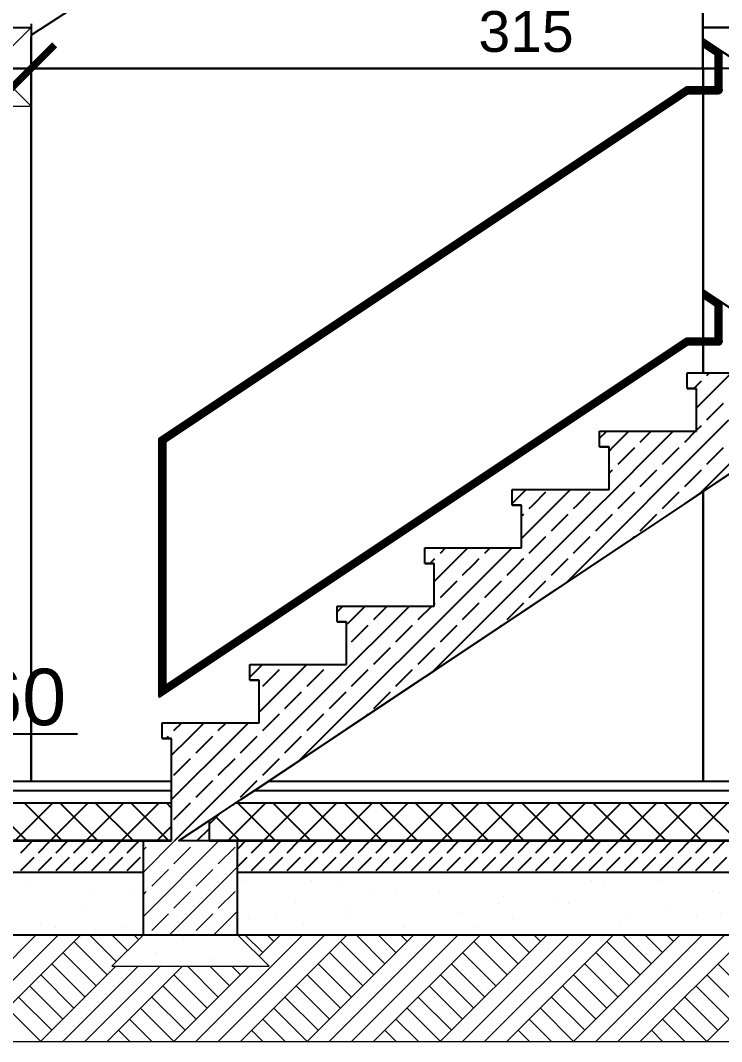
# Model space of a CAD drawing. Header units: millimetres. Extents: x 4647 to 73915, y -13612 to -8141.
# Drawn here: x 12341.7 to 12564.9, y -11416.6 to -11091.3 of the extents above; entities that cross this region are included whole.
import ezdxf

# ---------------------------------------------------------------- set-up
doc = ezdxf.new("R2010")
doc.units = ezdxf.units.MM
doc.layers.add('a_wymiary', color=250, linetype='Continuous', lineweight=9)
for name, color, linetype in [('Konstrukcja - Ściany zew', 7, 'Continuous'), ('Structural - Bearing', 7, 'Continuous'), ('Structural - Combined', 7, 'Continuous'), ('Sytuacja - Teren', 7, 'Continuous'), ('WIDOK', 7, 'Continuous'), ('Wymiarowanie - Ogólne', 7, 'Continuous')]:
    doc.layers.add(name, color=color, linetype=linetype)
doc.styles.add('GENERATED_STYLE_4', font='arial.ttf')
doc.styles.get("Standard").update_dxf_attribs({"font": 'arial.ttf'})
doc.dimstyles.new('1-100', dxfattribs={"dimtxt": 13, "dimasz": 15, "dimexe": 10, "dimexo": 20, "dimgap": 5, "dimtad": 1, "dimdec": 1, "dimrnd": 0.5, "dimtxsty": 'Standard', "dimblk": 'ARCHTICK', "dimcen": 0.09, "dimdle": 10, "dimadec": 0, "dimazin": 0, "dimtfac": 1, "dimtdec": 1, "dimtofl": 0, "dimtmove": 0, "dimatfit": 3, "dimfxl": 10, "dimfxlon": 1, "dimtolj": 1, "dimtzin": 0, "dimarcsym": 0})

# ---------------------------------------------------------------- blocks, each defined once
blk = doc.blocks.new('_ArchTick')
at = {"color": 0, "linetype": 'ByBlock', "const_width": 0.15}
blk.add_lwpolyline([(-0.5, -0.5), (0.5, 0.5)], dxfattribs=at)
blk = doc.blocks.new('*D843')
at = {"layer": 'a_wymiary', "color": 0, "lineweight": -2, "transparency": 16777216}
for p, q in [((12660.29, -11086.57), (12660.29, -11116.57)), ((12345.09, -11106.57), (12345.09, -11096.57)), ((12670.29, -11106.57), (12335.09, -11106.57))]:
    blk.add_line(p, q, dxfattribs=at)
at = {"layer": 'DEFPOINTS', "color": 0, "transparency": 16777216}
for p in [(12660.29, -10936.07), (12345.09, -11106.57), (12345.09, -11106.57)]:
    blk.add_point(p, dxfattribs=at)
at = {"layer": 'a_wymiary', "color": 0, "lineweight": -2, "transparency": 16777216, "xscale": 15, "yscale": 15, "zscale": 15, "rotation": 180}
blk.add_blockref('_ArchTick', (12345.09, -11106.57), dxfattribs=at)
at = {"layer": 'a_wymiary', "color": 0, "lineweight": -2, "transparency": 16777216, "xscale": 15, "yscale": 15, "zscale": 15}
blk.add_blockref('_ArchTick', (12660.29, -11106.57), dxfattribs=at)
at = {"layer": 'a_wymiary', "color": 0, "transparency": 16777216, "insert": (12502.69, -11094.93), "char_height": 13, "attachment_point": 5}
blk.add_mtext('\\A1;315', dxfattribs=at)

msp = doc.modelspace()

# ---------------------------------------------------------------- linework, layer by layer
for p, q in [((12559.01, -11106.57), (12558.99, -10957.21)), ((12558.99, -10957.21), (12559.01, -11093.57)), ((12369.62, -11080.1), (12348.09, -11094.07)), ((12345.09, -11092.38), (12345.09, -11106.57)), ((12347.57, -11094.41), (12345.09, -11096.01)), ((12348.09, -11094.07), (12347.57, -11094.41)), ((12658.68, -11093.57), (12559.01, -11093.57)), ((12559.01, -11093.57), (12559.01, -11097.15)), ((12559.01, -11093.57), (12658.98, -11093.57)), ((12564.76, -11100.99), (12559.01, -11097.15)), ((12559.01, -11097.15), (12559.01, -11097.22)), ((12582.14, -11112.57), (12559.01, -11097.15)), ((12559.01, -11097.15), (12559.01, -11097.15)), ((12559.01, -11097.15), (12564.76, -11100.99)), ((12559.01, -11097.15), (12573.14, -11106.57)), ((12559.01, -11097.22), (12564.47, -11100.94)), ((12559.01, -11097.22), (12559.01, -11097.27)), ((12564.47, -11100.94), (12559.01, -11097.22)), ((12564.47, -11100.94), (12559.01, -11097.27)), ((12559.01, -11097.27), (12559.01, -11097.41)), ((12559.01, -11097.27), (12564.47, -11100.94)), ((12559.01, -11097.41), (12564.09, -11100.99)), ((12559.01, -11097.41), (12559.01, -11097.55)), ((12564.09, -11100.99), (12559.01, -11097.41)), ((12564.09, -11100.99), (12559.01, -11097.55)), ((12559.01, -11097.55), (12559.01, -11097.76)), ((12559.01, -11097.55), (12564.09, -11100.99)), ((12559.01, -11097.76), (12563.71, -11101.15)), ((12559.01, -11097.76), (12559.01, -11097.96)), ((12563.71, -11101.15), (12559.01, -11097.76)), ((12559.01, -11097.96), (12563.71, -11101.15)), ((12563.71, -11101.15), (12559.01, -11097.96)), ((12559.01, -11097.96), (12559.01, -11098.2)), ((12559.01, -11098.2), (12563.36, -11101.39)), ((12559.01, -11098.2), (12559.01, -11098.42)), ((12563.36, -11101.39), (12559.01, -11098.2)), ((12559.01, -11098.42), (12563.36, -11101.39)), ((12563.36, -11101.39), (12559.01, -11098.42)), ((12559.01, -11098.42), (12559.01, -11098.67)), ((12559.01, -11098.67), (12563.11, -11101.66)), ((12559.01, -11098.67), (12559.01, -11098.88)), ((12563.11, -11101.66), (12559.01, -11098.67)), ((12563.11, -11101.66), (12559.01, -11098.88)), ((12559.01, -11098.88), (12559.01, -11099.08)), ((12559.01, -11098.88), (12563.11, -11101.66)), ((12559.01, -11099.08), (12562.99, -11101.94)), ((12559.01, -11099.08), (12559.01, -11099.25)), ((12562.99, -11101.94), (12559.01, -11099.08)), ((12562.99, -11101.94), (12559.01, -11099.25)), ((12559.01, -11099.25), (12559.01, -11099.38)), ((12559.01, -11099.25), (12562.99, -11101.94)), ((12559.01, -11099.38), (12562.99, -11102.16)), ((12559.01, -11099.38), (12559.01, -11099.49)), ((12562.99, -11102.16), (12559.01, -11099.38)), ((12562.99, -11102.16), (12559.01, -11099.49)), ((12559.01, -11099.49), (12559.01, -11099.51)), ((12559.01, -11099.49), (12562.99, -11102.16)), ((12559.01, -11099.51), (12562.99, -11102.19)), ((12559.01, -11099.51), (12559.01, -11099.55)), ((12562.99, -11102.19), (12559.01, -11099.51)), ((12559.01, -11099.55), (12562.99, -11102.2)), ((12559.01, -11099.55), (12559.01, -11099.55)), ((12559.01, -11099.55), (12562.99, -11102.2)), ((12562.99, -11102.2), (12559.01, -11099.55)), ((12562.99, -11102.2), (12559.01, -11099.55)), ((12559.01, -11099.55), (12559.01, -11106.57)), ((12563.71, -11101.15), (12563.29, -11112.57)), ((12563.29, -11112.57), (12563.71, -11101.15)), ((12563.71, -11101.15), (12563.36, -11101.39)), ((12563.36, -11101.39), (12563.71, -11101.15)), ((12564.09, -11100.99), (12563.6, -11112.57)), ((12563.6, -11112.57), (12564.09, -11100.99)), ((12563.71, -11101.15), (12563.6, -11112.57)), ((12563.6, -11112.57), (12563.71, -11101.15)), ((12564.09, -11100.99), (12563.71, -11101.15)), ((12563.71, -11101.15), (12564.09, -11100.99)), ((12564.47, -11100.94), (12563.98, -11112.57)), ((12563.98, -11112.57), (12564.47, -11100.94)), ((12563.98, -11112.57), (12564.09, -11100.99)), ((12564.09, -11100.99), (12563.98, -11112.57)), ((12564.47, -11100.94), (12564.09, -11100.99)), ((12564.09, -11100.99), (12564.47, -11100.94)), ((12564.36, -11112.64), (12564.47, -11100.94)), ((12564.47, -11100.94), (12564.36, -11112.64)), ((12564.76, -11100.99), (12564.36, -11112.64)), ((12564.36, -11112.64), (12564.76, -11100.99)), ((12564.76, -11100.99), (12564.47, -11100.94)), ((12564.47, -11100.94), (12564.76, -11100.99)), ((12564.69, -11112.86), (12564.76, -11100.99)), ((12564.76, -11100.99), (12564.69, -11112.86)), ((12564.94, -11101.15), (12564.69, -11112.86)), ((12564.69, -11112.86), (12564.94, -11101.15)), ((12564.94, -11101.15), (12564.76, -11100.99)), ((12564.76, -11100.99), (12564.94, -11101.15)), ((12564.91, -11113.19), (12564.94, -11101.15)), ((12564.94, -11101.15), (12564.91, -11113.19)), ((12564.97, -11101.39), (12564.94, -11101.15)), ((12562.99, -11101.94), (12562.98, -11112.57)), ((12563.11, -11101.66), (12562.99, -11112.57)), ((12562.99, -11112.57), (12563.11, -11101.66)), ((12563.11, -11101.66), (12562.99, -11101.94)), ((12562.99, -11101.94), (12563.11, -11101.66)), ((12562.99, -11102.16), (12562.99, -11101.94)), ((12562.99, -11102.19), (12562.99, -11102.16)), ((12562.99, -11102.2), (12562.99, -11102.19)), ((12562.99, -11102.2), (12562.99, -11102.2)), ((12562.99, -11106.57), (12562.99, -11102.2)), ((12563.06, -11112.57), (12563.11, -11101.66)), ((12563.11, -11101.66), (12563.06, -11112.57)), ((12563.36, -11101.39), (12563.07, -11112.57)), ((12563.07, -11112.57), (12563.36, -11101.39)), ((12563.36, -11101.39), (12563.11, -11101.66)), ((12563.11, -11101.66), (12563.36, -11101.39)), ((12563.36, -11101.39), (12563.28, -11112.57)), ((12563.28, -11112.57), (12563.36, -11101.39)), ((12564.97, -11101.39), (12564.91, -11113.19)), ((12564.91, -11113.19), (12564.97, -11101.39)), ((12345.09, -11106.57), (12123.98, -11106.57)), ((12345.09, -11106.57), (12370.09, -11106.57)), ((12345.09, -11333.57), (12345.09, -11106.57)), ((12559.08, -11106.57), (12345.09, -11106.57)), ((12345.09, -11106.57), (12345.09, -11333.57)), ((12370.09, -11106.57), (12559.01, -11106.57)), ((12559.01, -11106.57), (12562.99, -11106.57)), ((12562.99, -11106.57), (12559.08, -11106.57)), ((12559.08, -11106.57), (12559.08, -11112.57)), ((12559.08, -11112.57), (12559.08, -11106.57)), ((12562.98, -11112.57), (12562.99, -11106.57)), ((12553.68, -11112.57), (12385.84, -11224.46)), ((12385.84, -11224.46), (12553.68, -11112.57)), ((12553.7, -11112.64), (12385.91, -11224.5)), ((12385.91, -11224.5), (12553.7, -11112.64)), ((12553.77, -11112.86), (12386.13, -11224.62)), ((12386.13, -11224.62), (12553.77, -11112.86)), ((12553.87, -11113.19), (12386.46, -11224.79)), ((12386.46, -11224.79), (12553.87, -11113.19)), ((12553.98, -11113.57), (12386.84, -11225)), ((12386.84, -11225), (12553.98, -11113.57)), ((12554.1, -11113.95), (12387.22, -11225.2)), ((12387.22, -11225.2), (12554.1, -11113.95)), ((12553.7, -11112.64), (12553.68, -11112.57)), ((12563.98, -11112.57), (12553.68, -11112.57)), ((12553.68, -11112.57), (12553.7, -11112.64)), ((12553.68, -11112.57), (12559.08, -11112.57)), ((12553.77, -11112.86), (12553.7, -11112.64)), ((12564.36, -11112.64), (12553.7, -11112.64)), ((12553.7, -11112.64), (12553.77, -11112.86)), ((12553.7, -11112.64), (12564.36, -11112.64)), ((12553.87, -11113.19), (12553.77, -11112.86)), ((12564.69, -11112.86), (12553.77, -11112.86)), ((12553.77, -11112.86), (12553.87, -11113.19)), ((12553.77, -11112.86), (12564.69, -11112.86)), ((12553.98, -11113.57), (12553.87, -11113.19)), ((12564.91, -11113.19), (12553.87, -11113.19)), ((12553.87, -11113.19), (12553.98, -11113.57)), ((12553.87, -11113.19), (12564.91, -11113.19)), ((12554.1, -11113.95), (12553.98, -11113.57)), ((12564.98, -11113.57), (12553.98, -11113.57)), ((12553.98, -11113.57), (12554.1, -11113.95)), ((12553.98, -11113.57), (12564.98, -11113.57)), ((12554.2, -11114.28), (12554.1, -11113.95)), ((12564.91, -11113.95), (12554.1, -11113.95)), ((12554.1, -11113.95), (12554.2, -11114.28)), ((12554.1, -11113.95), (12564.91, -11113.95)), ((12559.08, -11112.57), (12562.98, -11112.57)), ((12562.98, -11112.57), (12562.99, -11112.57)), ((12562.99, -11112.57), (12563.06, -11112.57)), ((12563.06, -11112.57), (12563.07, -11112.57)), ((12563.07, -11112.57), (12563.28, -11112.57)), ((12563.28, -11112.57), (12563.29, -11112.57)), ((12563.29, -11112.57), (12563.6, -11112.57)), ((12563.6, -11112.57), (12563.98, -11112.57)), ((12563.6, -11112.57), (12563.6, -11112.57)), ((12564.36, -11112.64), (12563.98, -11112.57)), ((12563.98, -11112.57), (12564.36, -11112.64)), ((12564.69, -11112.86), (12564.36, -11112.64)), ((12564.36, -11112.64), (12564.69, -11112.86)), ((12564.91, -11113.19), (12564.69, -11112.86)), ((12564.69, -11112.86), (12564.91, -11113.19)), ((12564.69, -11114.28), (12564.91, -11113.95)), ((12564.91, -11113.95), (12564.69, -11114.28)), ((12564.98, -11113.57), (12564.91, -11113.19)), ((12564.91, -11113.19), (12564.98, -11113.57)), ((12564.91, -11113.95), (12564.98, -11113.57)), ((12564.98, -11113.57), (12564.91, -11113.95)), ((12554.2, -11114.28), (12387.55, -11225.38)), ((12387.55, -11225.38), (12554.2, -11114.28)), ((12387.76, -11225.49), (12554.26, -11114.49)), ((12554.26, -11114.49), (12387.76, -11225.49)), ((12387.84, -11225.53), (12554.28, -11114.57)), ((12554.28, -11114.57), (12387.84, -11225.53)), ((12554.26, -11114.49), (12554.2, -11114.28)), ((12564.69, -11114.28), (12554.2, -11114.28)), ((12554.2, -11114.28), (12554.26, -11114.49)), ((12554.2, -11114.28), (12564.69, -11114.28)), ((12554.28, -11114.57), (12554.26, -11114.49)), ((12554.26, -11114.49), (12564.36, -11114.49)), ((12564.36, -11114.49), (12554.26, -11114.49)), ((12554.26, -11114.49), (12554.28, -11114.57)), ((12554.28, -11114.57), (12563.98, -11114.57)), ((12559.08, -11114.57), (12554.28, -11114.57)), ((12563.98, -11114.57), (12559.08, -11114.57)), ((12559.08, -11114.57), (12559.08, -11177.19)), ((12559.08, -11192.57), (12559.08, -11114.57)), ((12563.98, -11114.57), (12564.36, -11114.49)), ((12564.36, -11114.49), (12563.98, -11114.57)), ((12564.36, -11114.49), (12564.69, -11114.28)), ((12564.69, -11114.28), (12564.36, -11114.49)), ((12582.14, -11192.57), (12559.08, -11177.19)), ((12559.08, -11177.19), (12559.08, -11177.2)), ((12559.08, -11177.19), (12582.14, -11192.57)), ((12559.08, -11177.2), (12559.08, -11177.26)), ((12564.76, -11180.99), (12559.08, -11177.2)), ((12559.08, -11177.2), (12564.76, -11180.99)), ((12559.08, -11177.26), (12559.08, -11177.31)), ((12564.47, -11180.94), (12559.08, -11177.26)), ((12559.08, -11177.26), (12564.47, -11180.94)), ((12559.08, -11177.31), (12564.47, -11180.94)), ((12559.08, -11177.31), (12559.08, -11177.46)), ((12564.47, -11180.94), (12559.08, -11177.31)), ((12559.08, -11177.46), (12559.08, -11177.59)), ((12564.09, -11180.99), (12559.08, -11177.46)), ((12559.08, -11177.46), (12564.09, -11180.99)), ((12559.08, -11177.59), (12564.09, -11180.99)), ((12559.08, -11177.59), (12559.08, -11177.81)), ((12564.09, -11180.99), (12559.08, -11177.59)), ((12559.08, -11177.81), (12559.08, -11178)), ((12563.71, -11181.15), (12559.08, -11177.81)), ((12559.08, -11177.81), (12563.71, -11181.15)), ((12559.08, -11178), (12563.71, -11181.15)), ((12559.08, -11178), (12559.08, -11178.25)), ((12563.71, -11181.15), (12559.08, -11178)), ((12559.08, -11178.25), (12559.08, -11178.47)), ((12563.36, -11181.39), (12559.08, -11178.25)), ((12559.08, -11178.25), (12563.36, -11181.39)), ((12559.08, -11178.47), (12559.08, -11178.72)), ((12563.36, -11181.39), (12559.08, -11178.47)), ((12559.08, -11178.47), (12563.36, -11181.39)), ((12559.08, -11178.72), (12559.08, -11178.92)), ((12563.11, -11181.66), (12559.08, -11178.72)), ((12559.08, -11178.72), (12563.11, -11181.66)), ((12559.08, -11178.92), (12559.08, -11179.13)), ((12563.11, -11181.66), (12559.08, -11178.92)), ((12559.08, -11178.92), (12563.11, -11181.66)), ((12559.08, -11179.13), (12559.08, -11179.3)), ((12562.99, -11181.94), (12559.08, -11179.13)), ((12559.08, -11179.13), (12562.99, -11181.94)), ((12559.08, -11179.3), (12562.99, -11181.94)), ((12562.99, -11181.94), (12559.08, -11179.3)), ((12559.08, -11179.3), (12559.08, -11179.42)), ((12559.08, -11179.42), (12559.08, -11179.53)), ((12562.99, -11182.16), (12559.08, -11179.42)), ((12559.08, -11179.42), (12562.99, -11182.16)), ((12559.08, -11179.53), (12562.99, -11182.16)), ((12559.08, -11179.53), (12559.08, -11179.55)), ((12562.99, -11182.16), (12559.08, -11179.53)), ((12559.08, -11179.55), (12559.08, -11179.59)), ((12562.99, -11182.19), (12559.08, -11179.55)), ((12559.08, -11179.55), (12562.99, -11182.19)), ((12559.08, -11179.59), (12562.99, -11182.2)), ((12559.08, -11179.59), (12559.08, -11179.6)), ((12562.99, -11182.2), (12559.08, -11179.59)), ((12559.08, -11179.6), (12562.99, -11182.2)), ((12562.99, -11182.2), (12559.08, -11179.6)), ((12559.08, -11179.6), (12559.08, -11192.57)), ((12562.99, -11181.94), (12562.98, -11192.57)), ((12562.98, -11192.57), (12562.99, -11182.2)), ((12562.99, -11181.94), (12563.11, -11181.66)), ((12562.99, -11192.57), (12563.11, -11181.66)), ((12563.11, -11181.66), (12562.99, -11181.94)), ((12563.11, -11181.66), (12562.99, -11192.57)), ((12562.99, -11182.16), (12562.99, -11181.94)), ((12562.99, -11182.19), (12562.99, -11182.16)), ((12562.99, -11182.2), (12562.99, -11182.19)), ((12562.99, -11182.2), (12562.99, -11182.2)), ((12563.06, -11192.57), (12563.11, -11181.66)), ((12563.11, -11181.66), (12563.06, -11192.57)), ((12563.07, -11192.57), (12563.36, -11181.39)), ((12563.36, -11181.39), (12563.07, -11192.57)), ((12563.11, -11181.66), (12563.36, -11181.39)), ((12563.36, -11181.39), (12563.11, -11181.66)), ((12563.28, -11192.57), (12563.36, -11181.39)), ((12563.36, -11181.39), (12563.28, -11192.57)), ((12563.29, -11192.57), (12563.71, -11181.15)), ((12563.71, -11181.15), (12563.29, -11192.57)), ((12563.36, -11181.39), (12563.71, -11181.15)), ((12563.71, -11181.15), (12563.36, -11181.39)), ((12563.6, -11192.57), (12564.09, -11180.99)), ((12564.09, -11180.99), (12563.6, -11192.57)), ((12563.71, -11181.15), (12563.6, -11192.57)), ((12563.6, -11192.57), (12563.71, -11181.15)), ((12563.71, -11181.15), (12564.09, -11180.99)), ((12564.09, -11180.99), (12563.71, -11181.15)), ((12563.98, -11192.57), (12564.47, -11180.94)), ((12564.47, -11180.94), (12563.98, -11192.57)), ((12564.09, -11180.99), (12563.98, -11192.57)), ((12563.98, -11192.57), (12564.09, -11180.99)), ((12564.09, -11180.99), (12564.47, -11180.94)), ((12564.47, -11180.94), (12564.09, -11180.99)), ((12564.47, -11180.94), (12564.36, -11192.64)), ((12564.36, -11192.64), (12564.47, -11180.94)), ((12564.36, -11192.64), (12564.76, -11180.99)), ((12564.76, -11180.99), (12564.36, -11192.64)), ((12564.47, -11180.94), (12564.76, -11180.99)), ((12564.76, -11180.99), (12564.47, -11180.94)), ((12564.76, -11180.99), (12564.69, -11192.86)), ((12564.69, -11192.86), (12564.76, -11180.99)), ((12564.69, -11192.86), (12564.94, -11181.15)), ((12564.94, -11181.15), (12564.69, -11192.86)), ((12564.94, -11181.15), (12564.76, -11180.99)), ((12564.76, -11180.99), (12564.94, -11181.15)), ((12564.94, -11181.15), (12564.91, -11193.19)), ((12564.91, -11193.19), (12564.94, -11181.15)), ((12564.91, -11193.19), (12564.97, -11181.39)), ((12564.97, -11181.39), (12564.91, -11193.19)), ((12564.97, -11181.39), (12564.94, -11181.15)), ((12385.84, -11306.87), (12554.28, -11194.57)), ((12554.28, -11194.57), (12385.84, -11306.87)), ((12385.91, -11306.72), (12554.26, -11194.49)), ((12554.26, -11194.49), (12385.91, -11306.72)), ((12386.13, -11306.32), (12554.2, -11194.28)), ((12554.2, -11194.28), (12386.13, -11306.32)), ((12386.46, -11305.71), (12554.1, -11193.95)), ((12554.1, -11193.95), (12386.46, -11305.71)), ((12386.84, -11305), (12553.98, -11193.57)), ((12553.98, -11193.57), (12386.84, -11305)), ((12387.22, -11304.28), (12553.87, -11193.19)), ((12553.87, -11193.19), (12387.22, -11304.28)), ((12387.55, -11303.68), (12553.77, -11192.86)), ((12553.77, -11192.86), (12387.55, -11303.68)), ((12553.7, -11192.64), (12387.76, -11303.27)), ((12387.76, -11303.27), (12553.7, -11192.64)), ((12553.68, -11192.57), (12387.84, -11303.13)), ((12387.84, -11303.13), (12553.68, -11192.57)), ((12563.98, -11192.57), (12553.68, -11192.57)), ((12553.68, -11192.57), (12553.7, -11192.64)), ((12553.7, -11192.64), (12553.68, -11192.57)), ((12553.68, -11192.57), (12559.08, -11192.57)), ((12564.36, -11192.64), (12553.7, -11192.64)), ((12553.7, -11192.64), (12553.77, -11192.86)), ((12553.7, -11192.64), (12564.36, -11192.64)), ((12553.77, -11192.86), (12553.7, -11192.64)), ((12553.77, -11192.86), (12564.69, -11192.86)), ((12564.69, -11192.86), (12553.77, -11192.86)), ((12553.77, -11192.86), (12553.87, -11193.19)), ((12553.87, -11193.19), (12553.77, -11192.86)), ((12553.87, -11193.19), (12564.91, -11193.19)), ((12564.91, -11193.19), (12553.87, -11193.19)), ((12553.87, -11193.19), (12553.98, -11193.57)), ((12553.98, -11193.57), (12553.87, -11193.19)), ((12553.98, -11193.57), (12564.98, -11193.57)), ((12564.98, -11193.57), (12553.98, -11193.57)), ((12553.98, -11193.57), (12554.1, -11193.95)), ((12554.1, -11193.95), (12553.98, -11193.57)), ((12554.1, -11193.95), (12564.91, -11193.95)), ((12564.91, -11193.95), (12554.1, -11193.95)), ((12554.1, -11193.95), (12554.2, -11194.28)), ((12554.2, -11194.28), (12554.1, -11193.95)), ((12554.2, -11194.28), (12564.69, -11194.28)), ((12564.69, -11194.28), (12554.2, -11194.28)), ((12554.2, -11194.28), (12554.26, -11194.49)), ((12554.26, -11194.49), (12554.2, -11194.28)), ((12554.26, -11194.49), (12564.36, -11194.49)), ((12564.36, -11194.49), (12554.26, -11194.49)), ((12554.26, -11194.49), (12554.28, -11194.57)), ((12554.28, -11194.57), (12554.26, -11194.49)), ((12554.28, -11194.57), (12563.98, -11194.57)), ((12559.08, -11194.57), (12554.28, -11194.57)), ((12559.08, -11192.57), (12562.98, -11192.57)), ((12563.98, -11194.57), (12559.08, -11194.57)), ((12559.08, -11194.57), (12559.08, -11203.57)), ((12559.08, -11203.57), (12559.08, -11194.57)), ((12562.98, -11192.57), (12562.99, -11192.57)), ((12562.99, -11192.57), (12563.06, -11192.57)), ((12563.06, -11192.57), (12563.07, -11192.57)), ((12563.07, -11192.57), (12563.28, -11192.57)), ((12563.28, -11192.57), (12563.29, -11192.57)), ((12563.29, -11192.57), (12563.6, -11192.57)), ((12563.6, -11192.57), (12563.6, -11192.57)), ((12563.6, -11192.57), (12563.98, -11192.57)), ((12563.98, -11192.57), (12564.36, -11192.64)), ((12564.36, -11192.64), (12563.98, -11192.57)), ((12563.98, -11194.57), (12564.36, -11194.49)), ((12564.36, -11194.49), (12563.98, -11194.57)), ((12564.36, -11192.64), (12564.69, -11192.86)), ((12564.69, -11192.86), (12564.36, -11192.64)), ((12564.36, -11194.49), (12564.69, -11194.28)), ((12564.69, -11194.28), (12564.36, -11194.49)), ((12564.69, -11192.86), (12564.91, -11193.19)), ((12564.91, -11193.19), (12564.69, -11192.86)), ((12564.69, -11194.28), (12564.91, -11193.95)), ((12564.91, -11193.95), (12564.69, -11194.28)), ((12564.91, -11193.19), (12564.98, -11193.57)), ((12564.98, -11193.57), (12564.91, -11193.19)), ((12564.91, -11193.95), (12564.98, -11193.57)), ((12564.98, -11193.57), (12564.91, -11193.95)), ((12553.98, -11208.57), (12553.98, -11203.57)), ((12553.98, -11203.57), (12559.08, -11203.57)), ((12559.08, -11203.57), (12658.98, -11203.57)), ((12556.98, -11208.57), (12553.98, -11208.57)), ((12556.98, -11222.14), (12556.98, -11208.57)), ((12593.27, -11218.57), (12559.08, -11241.37)), ((12385.84, -11224.46), (12385.84, -11306.87)), ((12385.91, -11224.5), (12385.84, -11224.46)), ((12385.84, -11224.46), (12385.91, -11224.5)), ((12385.84, -11306.87), (12385.84, -11224.46)), ((12385.91, -11306.72), (12385.91, -11224.5)), ((12385.91, -11224.5), (12385.91, -11306.72)), ((12386.13, -11224.62), (12385.91, -11224.5)), ((12385.91, -11224.5), (12386.13, -11224.62)), ((12386.13, -11306.32), (12386.13, -11224.62)), ((12386.13, -11224.62), (12386.13, -11306.32)), ((12386.46, -11224.79), (12386.13, -11224.62)), ((12386.13, -11224.62), (12386.46, -11224.79)), ((12526.12, -11227.14), (12526.12, -11222.14)), ((12526.12, -11222.14), (12556.98, -11222.14)), ((12386.46, -11305.71), (12386.46, -11224.79)), ((12386.46, -11224.79), (12386.46, -11305.71)), ((12386.84, -11225), (12386.46, -11224.79)), ((12386.46, -11224.79), (12386.84, -11225)), ((12386.84, -11305), (12386.84, -11225)), ((12386.84, -11225), (12386.84, -11305)), ((12387.22, -11225.2), (12386.84, -11225)), ((12386.84, -11225), (12387.22, -11225.2)), ((12387.22, -11304.28), (12387.22, -11225.2)), ((12387.22, -11225.2), (12387.22, -11304.28)), ((12387.55, -11225.38), (12387.22, -11225.2)), ((12387.22, -11225.2), (12387.55, -11225.38)), ((12387.55, -11303.68), (12387.55, -11225.38)), ((12387.55, -11225.38), (12387.55, -11303.68)), ((12387.76, -11225.49), (12387.55, -11225.38)), ((12387.55, -11225.38), (12387.76, -11225.49)), ((12387.76, -11303.27), (12387.76, -11225.49)), ((12387.76, -11225.49), (12387.76, -11303.27)), ((12387.84, -11225.53), (12387.76, -11225.49)), ((12387.76, -11225.49), (12387.84, -11225.53)), ((12387.84, -11303.13), (12387.84, -11225.53)), ((12387.84, -11225.53), (12387.84, -11303.13)), ((12529.12, -11227.14), (12526.12, -11227.14)), ((12529.12, -11240.71), (12529.12, -11227.14)), ((12498.27, -11245.71), (12498.27, -11240.71)), ((12498.27, -11240.71), (12529.12, -11240.71)), ((12556.98, -11242.76), (12529.12, -11261.34)), ((12559.08, -11241.37), (12556.98, -11242.76)), ((12559.08, -11241.37), (12559.08, -11333.57)), ((12559.08, -11333.57), (12559.08, -11241.37)), ((12501.27, -11245.71), (12498.27, -11245.71)), ((12501.27, -11259.28), (12501.27, -11245.71)), ((12470.41, -11264.28), (12470.41, -11259.28)), ((12470.41, -11259.28), (12501.27, -11259.28)), ((12529.12, -11261.34), (12501.27, -11279.91)), ((12473.41, -11264.28), (12470.41, -11264.28)), ((12473.41, -11277.85), (12473.41, -11264.28)), ((12442.55, -11282.85), (12442.55, -11277.85)), ((12442.55, -11277.85), (12473.41, -11277.85)), ((12501.27, -11279.91), (12473.41, -11298.48)), ((12445.55, -11282.85), (12442.55, -11282.85)), ((12445.55, -11296.43), (12445.55, -11282.85)), ((12414.7, -11301.43), (12414.7, -11296.43)), ((12414.7, -11296.43), (12445.55, -11296.43)), ((12473.41, -11298.48), (12445.55, -11317.05)), ((12417.7, -11301.43), (12414.7, -11301.43)), ((12417.7, -11315), (12417.7, -11301.43)), ((12386.13, -11306.32), (12386.46, -11305.71)), ((12386.46, -11305.71), (12386.13, -11306.32)), ((12386.46, -11305.71), (12386.84, -11305)), ((12386.84, -11305), (12386.46, -11305.71)), ((12386.84, -11305), (12387.22, -11304.28)), ((12387.22, -11304.28), (12386.84, -11305)), ((12387.22, -11304.28), (12387.55, -11303.68)), ((12387.55, -11303.68), (12387.22, -11304.28)), ((12387.55, -11303.68), (12387.76, -11303.27)), ((12387.76, -11303.27), (12387.55, -11303.68)), ((12387.76, -11303.27), (12387.84, -11303.13)), ((12387.84, -11303.13), (12387.76, -11303.27)), ((12385.84, -11306.87), (12385.91, -11306.72)), ((12385.91, -11306.72), (12385.84, -11306.87)), ((12385.91, -11306.72), (12386.13, -11306.32)), ((12386.13, -11306.32), (12385.91, -11306.72)), ((12386.84, -11320), (12386.84, -11315)), ((12386.84, -11315), (12417.7, -11315)), ((12445.55, -11317.05), (12420.77, -11333.57)), ((12389.84, -11320), (12386.84, -11320)), ((12389.84, -11333.57), (12389.84, -11320)), ((12340.67, -11333.57), (12345.09, -11333.57)), ((12345.09, -11333.57), (12389.84, -11333.57)), ((12420.77, -11333.57), (12559.08, -11333.57)), ((12559.08, -11333.57), (12658.98, -11333.57)), ((12401.84, -11346.19), (12392.27, -11352.57)), ((12401.84, -11352.57), (12401.84, -11346.19)), ((12392.27, -11352.57), (12401.84, -11352.57))]:
    msp.add_line(p, q)
at = {"layer": 'a_wymiary'}
for p, q in [((12320.09, -11118.57), (12345.09, -11093.57)), ((12345.09, -11118.57), (12320.09, -11093.57))]:
    msp.add_line(p, q, dxfattribs=at)
msp.add_lwpolyline([(12320.09, -11118.57), (12345.09, -11118.57), (12345.09, -11093.57), (12320.09, -11093.57)], close=True, dxfattribs=at)
at = {"layer": 'Konstrukcja - Ściany zew', "color": 251, "lineweight": 15}
for p, q in [((12559.01, -11112.57), (12558.99, -10957.21)), ((12345.09, -11106.57), (12345.09, -11333.57)), ((12559.03, -11192.57), (12559.01, -11114.57)), ((12559.03, -11203.57), (12559.03, -11194.57)), ((12558.98, -11333.57), (12558.98, -11241.43))]:
    msp.add_line(p, q, dxfattribs=at)
at = {"layer": 'Konstrukcja - Ściany zew', "color": 255, "lineweight": 0}
for p, q in [((12559.08, -11106.57), (12370.09, -11106.57)), ((12559.08, -11112.57), (12559.08, -11106.57)), ((12559.08, -11192.57), (12559.08, -11114.57)), ((12559.08, -11203.57), (12559.08, -11194.57)), ((12559.08, -11333.57), (12559.08, -11241.37))]:
    msp.add_line(p, q, dxfattribs=at)
at = {"layer": 'Konstrukcja - Ściany zew'}
for p, q in [((12380.84, -11352.57), (12389.84, -11352.57)), ((12380.84, -11382.57), (12380.84, -11352.57)), ((12401.84, -11352.57), (12410.84, -11352.57)), ((12410.84, -11382.57), (12410.84, -11352.57)), ((12380.84, -11382.57), (12410.84, -11382.57))]:
    msp.add_line(p, q, dxfattribs=at)
at = {"layer": 'Konstrukcja - Ściany zew', "color": 251, "linetype": 'Continuous', "lineweight": 15}
for p, q in [((12380.84, -11362.6), (12390.87, -11352.57)), ((12380.84, -11376.74), (12405.01, -11352.57)), ((12380.84, -11355.53), (12381.72, -11354.64)), ((12383.49, -11352.88), (12383.8, -11352.57)), ((12390.56, -11359.95), (12395.87, -11354.64)), ((12397.63, -11352.88), (12397.94, -11352.57)), ((12404.7, -11359.95), (12410.01, -11354.64)), ((12389.15, -11382.57), (12410.84, -11360.88)), ((12383.49, -11367.02), (12388.79, -11361.71)), ((12397.63, -11367.02), (12402.94, -11361.71)), ((12380.84, -11369.67), (12381.72, -11368.79)), ((12390.56, -11374.09), (12395.87, -11368.79)), ((12404.7, -11374.09), (12410.01, -11368.79)), ((12383.49, -11381.16), (12388.79, -11375.86)), ((12397.63, -11381.16), (12402.94, -11375.86)), ((12403.3, -11382.57), (12410.84, -11375.03)), ((12393.57, -11383.81), (12393.57, -11383.81)), ((12399.6, -11382.8), (12399.6, -11382.8)), ((12384.8, -11388.19), (12384.8, -11388.19)), ((12402.24, -11390.04), (12402.24, -11390.04)), ((12386.14, -11391.24), (12386.14, -11391.24))]:
    msp.add_line(p, q, dxfattribs=at)
at = {"layer": 'Konstrukcja - Ściany zew', "color": 8, "lineweight": 13}
for p, q in [((12370.84, -11392.57), (12380.84, -11382.57)), ((12380.84, -11382.57), (12410.84, -11382.57)), ((12420.84, -11392.57), (12410.84, -11382.57)), ((12370.84, -11392.57), (12420.84, -11392.57))]:
    msp.add_line(p, q, dxfattribs=at)
at = {"layer": 'Konstrukcja - Ściany zew'}
msp.add_point((12392.27, -11352.57), dxfattribs=at)
at = {"layer": 'Structural - Bearing'}
for p, q in [((12345.09, -11106.57), (12370.09, -11106.57)), ((12401.84, -11352.57), (12401.84, -11346.19))]:
    msp.add_line(p, q, dxfattribs=at)
at = {"layer": 'Structural - Bearing', "linetype": 'Continuous'}
msp.add_line((12397.94, -11352.57), (12401.84, -11348.67), dxfattribs=at)
at = {"layer": 'Structural - Combined', "color": 161, "lineweight": 25}
for p, q in [((12559.01, -11097.15), (12564.76, -11100.99)), ((12559.01, -11097.15), (12582.14, -11112.57)), ((12559.01, -11099.55), (12562.99, -11102.2)), ((12559.01, -11099.55), (12562.99, -11102.2)), ((12563.36, -11101.39), (12563.71, -11101.15)), ((12563.71, -11101.15), (12564.09, -11100.99)), ((12564.76, -11100.99), (12564.94, -11101.15)), ((12564.94, -11101.15), (12564.97, -11101.39)), ((12562.99, -11101.94), (12562.98, -11112.57)), ((12562.99, -11101.94), (12563.11, -11101.66)), ((12563.11, -11101.66), (12563.36, -11101.39)), ((12553.68, -11112.57), (12385.84, -11224.46)), ((12563.98, -11112.57), (12553.68, -11112.57)), ((12553.68, -11112.57), (12553.7, -11112.64)), ((12553.7, -11112.64), (12553.77, -11112.86)), ((12553.77, -11112.86), (12553.87, -11113.19)), ((12554.1, -11113.95), (12554.2, -11114.28)), ((12563.98, -11112.57), (12564.36, -11112.64)), ((12564.36, -11112.64), (12564.69, -11112.86)), ((12564.69, -11112.86), (12564.91, -11113.19)), ((12564.91, -11113.95), (12564.69, -11114.28)), ((12564.91, -11113.19), (12564.98, -11113.57)), ((12564.98, -11113.57), (12564.91, -11113.95)), ((12554.28, -11114.57), (12387.84, -11225.53)), ((12554.2, -11114.28), (12554.26, -11114.49)), ((12554.26, -11114.49), (12554.28, -11114.57)), ((12563.98, -11114.57), (12554.28, -11114.57)), ((12564.36, -11114.49), (12563.98, -11114.57)), ((12564.69, -11114.28), (12564.36, -11114.49)), ((12582.14, -11192.57), (12559.08, -11177.19)), ((12564.76, -11180.99), (12559.08, -11177.2)), ((12562.99, -11182.2), (12559.08, -11179.59)), ((12562.99, -11182.2), (12559.08, -11179.6)), ((12562.98, -11192.57), (12562.99, -11181.94)), ((12563.11, -11181.66), (12562.99, -11181.94)), ((12563.36, -11181.39), (12563.11, -11181.66)), ((12563.71, -11181.15), (12563.36, -11181.39)), ((12564.09, -11180.99), (12563.71, -11181.15)), ((12564.94, -11181.15), (12564.76, -11180.99)), ((12564.97, -11181.39), (12564.94, -11181.15)), ((12385.84, -11306.87), (12554.28, -11194.57)), ((12387.84, -11303.13), (12553.68, -11192.57)), ((12553.7, -11192.64), (12553.68, -11192.57)), ((12553.68, -11192.57), (12563.98, -11192.57)), ((12553.77, -11192.86), (12553.7, -11192.64)), ((12553.87, -11193.19), (12553.77, -11192.86)), ((12554.2, -11194.28), (12554.1, -11193.95)), ((12554.26, -11194.49), (12554.2, -11194.28)), ((12554.28, -11194.57), (12554.26, -11194.49)), ((12554.28, -11194.57), (12563.98, -11194.57)), ((12564.36, -11192.64), (12563.98, -11192.57)), ((12563.98, -11194.57), (12564.36, -11194.49)), ((12564.69, -11192.86), (12564.36, -11192.64)), ((12564.36, -11194.49), (12564.69, -11194.28)), ((12564.91, -11193.19), (12564.69, -11192.86)), ((12564.69, -11194.28), (12564.91, -11193.95)), ((12564.98, -11193.57), (12564.91, -11193.19)), ((12564.91, -11193.95), (12564.98, -11193.57)), ((12385.84, -11224.46), (12385.91, -11224.5)), ((12385.84, -11224.46), (12385.84, -11306.87)), ((12385.91, -11224.5), (12386.13, -11224.62)), ((12386.13, -11224.62), (12386.46, -11224.79)), ((12387.22, -11225.2), (12387.55, -11225.38)), ((12387.55, -11225.38), (12387.76, -11225.49)), ((12387.76, -11225.49), (12387.84, -11225.53)), ((12387.84, -11225.53), (12387.84, -11303.13)), ((12386.13, -11306.32), (12386.46, -11305.71)), ((12386.46, -11305.71), (12386.84, -11305)), ((12386.84, -11305), (12387.22, -11304.28)), ((12387.22, -11304.28), (12387.55, -11303.68)), ((12387.55, -11303.68), (12387.76, -11303.27)), ((12387.76, -11303.27), (12387.84, -11303.13)), ((12385.84, -11306.87), (12385.91, -11306.72)), ((12385.91, -11306.72), (12386.13, -11306.32))]:
    msp.add_line(p, q, dxfattribs=at)
at = {"layer": 'Structural - Combined'}
for p, q in [((12553.98, -11208.57), (12553.98, -11203.57)), ((12553.98, -11203.57), (12687.98, -11203.57)), ((12553.98, -11208.57), (12556.98, -11208.57)), ((12556.98, -11218.57), (12556.98, -11208.57)), ((12556.98, -11222.14), (12556.98, -11218.57)), ((12526.12, -11227.14), (12526.12, -11222.14)), ((12526.12, -11222.14), (12556.98, -11222.14)), ((12556.98, -11242.76), (12585.72, -11223.61)), ((12526.12, -11227.14), (12529.12, -11227.14)), ((12529.12, -11240.71), (12529.12, -11227.14)), ((12498.27, -11245.71), (12498.27, -11240.71)), ((12498.27, -11240.71), (12529.12, -11240.71)), ((12551.18, -11246.63), (12556.98, -11242.76)), ((12498.27, -11245.71), (12501.27, -11245.71)), ((12501.27, -11259.28), (12501.27, -11245.71)), ((12529.12, -11261.34), (12551.18, -11246.63)), ((12470.41, -11264.28), (12470.41, -11259.28)), ((12470.41, -11259.28), (12501.27, -11259.28)), ((12523.32, -11265.2), (12529.12, -11261.34)), ((12470.41, -11264.28), (12473.41, -11264.28)), ((12473.41, -11277.85), (12473.41, -11264.28)), ((12501.27, -11279.91), (12523.32, -11265.2)), ((12442.55, -11282.85), (12442.55, -11277.85)), ((12442.55, -11277.85), (12473.41, -11277.85)), ((12495.47, -11283.77), (12501.27, -11279.91)), ((12442.55, -11282.85), (12445.55, -11282.85)), ((12445.55, -11296.43), (12445.55, -11282.85)), ((12473.41, -11298.48), (12495.47, -11283.77)), ((12414.7, -11301.43), (12414.7, -11296.43)), ((12414.7, -11296.43), (12445.55, -11296.43)), ((12467.61, -11302.35), (12473.41, -11298.48)), ((12414.7, -11301.43), (12417.7, -11301.43)), ((12417.7, -11315), (12417.7, -11301.43)), ((12445.55, -11317.05), (12467.61, -11302.35)), ((12386.84, -11320), (12386.84, -11315)), ((12386.84, -11315), (12417.7, -11315)), ((12439.75, -11320.92), (12445.55, -11317.05)), ((12386.84, -11320), (12389.84, -11320)), ((12389.84, -11352.57), (12389.84, -11320)), ((12417.7, -11335.62), (12439.75, -11320.92)), ((12411.89, -11339.49), (12417.7, -11335.62)), ((12401.84, -11346.19), (12411.89, -11339.49))]:
    msp.add_line(p, q, dxfattribs=at)
at = {"layer": 'Structural - Combined', "linetype": 'Continuous'}
for p, q in [((12553.98, -11203.6), (12554.01, -11203.57)), ((12560.27, -11204.38), (12561.08, -11203.57)), ((12563.15, -11208.57), (12568.15, -11203.57)), ((12556.08, -11208.57), (12558.5, -11206.15)), ((12556.98, -11214.74), (12563.15, -11208.57)), ((12560.27, -11218.53), (12565.57, -11213.22)), ((12515.34, -11270.53), (12567.3, -11218.57)), ((12556.98, -11221.81), (12558.5, -11220.29)), ((12557.77, -11242.24), (12581.44, -11218.57)), ((12526.12, -11224.39), (12528.37, -11222.14)), ((12530.44, -11227.14), (12535.44, -11222.14)), ((12539.06, -11225.6), (12542.51, -11222.14)), ((12544.58, -11227.14), (12549.58, -11222.14)), ((12553.2, -11225.6), (12556.65, -11222.14)), ((12529.12, -11228.46), (12530.44, -11227.14)), ((12529.12, -11242.6), (12544.58, -11227.14)), ((12531.98, -11232.67), (12537.29, -11227.36)), ((12546.13, -11232.67), (12551.43, -11227.36)), ((12560.27, -11232.67), (12565.57, -11227.36)), ((12529.12, -11235.53), (12530.22, -11234.44)), ((12539.06, -11239.74), (12544.36, -11234.44)), ((12553.2, -11239.74), (12558.5, -11234.44)), ((12498.27, -11245.17), (12502.73, -11240.71)), ((12511.87, -11245.71), (12516.87, -11240.71)), ((12504.8, -11245.71), (12509, -11241.51)), ((12518.94, -11245.71), (12523.15, -11241.51)), ((12526.01, -11245.71), (12529.12, -11242.6)), ((12531.98, -11246.81), (12537.29, -11241.51)), ((12546.13, -11246.81), (12551.43, -11241.51)), ((12472.91, -11298.81), (12526.01, -11245.71)), ((12501.27, -11256.31), (12511.87, -11245.71)), ((12503.7, -11246.81), (12504.8, -11245.71)), ((12517.84, -11246.81), (12518.94, -11245.71)), ((12501.27, -11249.24), (12501.93, -11248.58)), ((12510.77, -11253.88), (12516.07, -11248.58)), ((12524.91, -11253.88), (12530.22, -11248.58)), ((12539.06, -11253.88), (12544.36, -11248.58)), ((12503.7, -11260.95), (12509, -11255.65)), ((12517.84, -11260.95), (12523.15, -11255.65)), ((12536.55, -11256.38), (12537.29, -11255.65)), ((12475.42, -11260.95), (12477.08, -11259.28)), ((12479.16, -11264.28), (12484.16, -11259.28)), ((12489.56, -11260.95), (12491.23, -11259.28)), ((12493.3, -11264.28), (12498.3, -11259.28)), ((12472.08, -11264.28), (12473.65, -11262.72)), ((12486.23, -11264.28), (12487.79, -11262.72)), ((12500.37, -11264.28), (12501.27, -11263.38)), ((12501.27, -11263.38), (12501.93, -11262.72)), ((12510.77, -11268.02), (12516.07, -11262.72)), ((12430.49, -11327.09), (12493.3, -11264.28)), ((12473.41, -11270.03), (12479.16, -11264.28)), ((12482.49, -11268.02), (12486.23, -11264.28)), ((12496.63, -11268.02), (12500.37, -11264.28)), ((12475.42, -11275.09), (12480.72, -11269.79)), ((12489.56, -11275.09), (12494.86, -11269.79)), ((12503.7, -11275.09), (12509, -11269.79)), ((12442.55, -11279.67), (12444.37, -11277.85)), ((12446.44, -11282.85), (12451.44, -11277.85)), ((12454.2, -11282.17), (12458.51, -11277.85)), ((12460.58, -11282.85), (12465.58, -11277.85)), ((12468.34, -11282.17), (12472.65, -11277.85)), ((12473.41, -11277.1), (12473.65, -11276.86)), ((12482.49, -11282.17), (12487.79, -11276.86)), ((12496.63, -11282.17), (12501.93, -11276.86)), ((12445.55, -11283.74), (12446.44, -11282.85)), ((12445.55, -11297.89), (12460.58, -11282.85)), ((12447.13, -11289.24), (12452.43, -11283.93)), ((12461.27, -11289.24), (12466.58, -11283.93)), ((12475.42, -11289.24), (12480.72, -11283.93)), ((12494.13, -11284.67), (12494.86, -11283.93)), ((12454.2, -11296.31), (12459.51, -11291)), ((12468.34, -11296.31), (12473.65, -11291)), ((12414.7, -11300.46), (12418.73, -11296.43)), ((12420.8, -11301.43), (12424.15, -11298.08)), ((12427.87, -11301.43), (12432.87, -11296.43)), ((12434.94, -11301.43), (12438.29, -11298.08)), ((12442.01, -11301.43), (12445.55, -11297.89)), ((12447.13, -11303.38), (12452.43, -11298.08)), ((12461.27, -11303.38), (12466.58, -11298.08)), ((12390.87, -11352.57), (12442.01, -11301.43)), ((12417.7, -11311.6), (12427.87, -11301.43)), ((12418.85, -11303.38), (12420.8, -11301.43)), ((12432.99, -11303.38), (12434.94, -11301.43)), ((12425.92, -11310.45), (12431.22, -11305.15)), ((12440.06, -11310.45), (12445.36, -11305.15)), ((12454.2, -11310.45), (12459.51, -11305.15)), ((12418.85, -11317.52), (12424.15, -11312.22)), ((12432.99, -11317.52), (12438.29, -11312.22)), ((12451.7, -11312.95), (12452.43, -11312.22)), ((12390.56, -11317.52), (12393.09, -11315)), ((12395.16, -11320), (12400.16, -11315)), ((12404.7, -11317.52), (12407.23, -11315)), ((12409.3, -11320), (12414.3, -11315)), ((12388.09, -11320), (12388.79, -11319.29)), ((12389.84, -11325.32), (12395.16, -11320)), ((12389.84, -11339.46), (12409.3, -11320)), ((12397.63, -11324.59), (12402.23, -11320)), ((12402.23, -11320), (12402.94, -11319.29)), ((12411.78, -11324.59), (12416.37, -11320)), ((12416.37, -11320), (12417.08, -11319.29)), ((12425.92, -11324.59), (12431.22, -11319.29)), ((12390.56, -11331.66), (12395.87, -11326.36)), ((12404.7, -11331.66), (12410.01, -11326.36)), ((12418.85, -11331.66), (12424.15, -11326.36)), ((12397.63, -11338.73), (12402.94, -11333.43)), ((12411.78, -11338.73), (12417.08, -11333.43)), ((12390.56, -11345.8), (12395.87, -11340.5)), ((12409.27, -11341.24), (12410.01, -11340.5))]:
    msp.add_line(p, q, dxfattribs=at)
at = {"layer": 'Sytuacja - Teren', "color": 53, "lineweight": 13}
for p, q in [((11753.98, -11382.57), (12380.84, -11382.57)), ((12370.84, -11392.57), (12380.84, -11382.57)), ((12410.84, -11382.57), (12643.98, -11382.57)), ((12420.84, -11392.57), (12410.84, -11382.57)), ((12370.84, -11392.57), (12420.84, -11392.57)), ((11695, -11416.57), (12702.98, -11416.57))]:
    msp.add_line(p, q, dxfattribs=at)
at = {"layer": 'Sytuacja - Teren', "color": 41, "linetype": 'Continuous', "lineweight": 13}
for p, q in [((12312.73, -11416.57), (12346.73, -11382.57)), ((12319.8, -11416.57), (12353.8, -11382.57)), ((12326.87, -11416.57), (12360.87, -11382.57)), ((12372.26, -11391.14), (12363.69, -11382.57)), ((12375.8, -11387.61), (12370.76, -11382.57)), ((12379.33, -11384.07), (12377.83, -11382.57)), ((12397.58, -11416.57), (12431.58, -11382.57)), ((12404.65, -11416.57), (12438.65, -11382.57)), ((12411.72, -11416.57), (12445.72, -11382.57)), ((12418.85, -11388.23), (12413.18, -11382.57)), ((12417.67, -11389.4), (12424.51, -11382.57)), ((12422.38, -11384.7), (12420.26, -11382.57)), ((12432.94, -11416.57), (12466.94, -11382.57)), ((12440.01, -11416.57), (12474.01, -11382.57)), ((12447.08, -11416.57), (12481.08, -11382.57)), ((12457.74, -11391.77), (12448.54, -11382.57)), ((12454.15, -11416.57), (12488.15, -11382.57)), ((12461.27, -11388.23), (12455.61, -11382.57)), ((12464.81, -11384.7), (12462.68, -11382.57)), ((12475.36, -11416.57), (12509.36, -11382.57)), ((12482.43, -11416.57), (12516.43, -11382.57)), ((12489.5, -11416.57), (12523.5, -11382.57)), ((12500.16, -11391.77), (12490.97, -11382.57)), ((12496.58, -11416.57), (12530.58, -11382.57)), ((12503.7, -11388.23), (12498.04, -11382.57)), ((12507.24, -11384.7), (12505.11, -11382.57)), ((12517.79, -11416.57), (12551.79, -11382.57)), ((12524.86, -11416.57), (12558.86, -11382.57)), ((12531.93, -11416.57), (12565.93, -11382.57)), ((12542.59, -11391.77), (12533.39, -11382.57)), ((12539, -11416.57), (12573, -11382.57)), ((12546.13, -11388.23), (12540.46, -11382.57)), ((12549.66, -11384.7), (12547.53, -11382.57)), ((12560.21, -11416.57), (12594.21, -11382.57)), ((12369.35, -11395.3), (12358.74, -11384.7)), ((12454.2, -11395.3), (12443.6, -11384.7)), ((12496.63, -11395.3), (12486.02, -11384.7)), ((12539.06, -11395.3), (12528.45, -11384.7)), ((12365.81, -11398.84), (12355.21, -11388.23)), ((12450.67, -11398.84), (12440.06, -11388.23)), ((12493.09, -11398.84), (12482.49, -11388.23)), ((12535.52, -11398.84), (12524.91, -11388.23)), ((12348.08, -11416.57), (12372.08, -11392.57)), ((12362.28, -11402.37), (12351.67, -11391.77)), ((12355.15, -11416.57), (12379.15, -11392.57)), ((12362.23, -11416.57), (12386.23, -11392.57)), ((12369.3, -11416.57), (12393.3, -11392.57)), ((12390.51, -11416.57), (12414.51, -11392.57)), ((12404.7, -11402.37), (12394.9, -11392.57)), ((12408.24, -11398.84), (12401.97, -11392.57)), ((12411.78, -11395.3), (12409.04, -11392.57)), ((12447.13, -11402.37), (12436.52, -11391.77)), ((12489.56, -11402.37), (12478.95, -11391.77)), ((12531.98, -11402.37), (12521.38, -11391.77)), ((12574.41, -11402.37), (12563.8, -11391.77)), ((12358.74, -11405.91), (12348.14, -11395.3)), ((12401.17, -11405.91), (12390.56, -11395.3)), ((12443.6, -11405.91), (12432.99, -11395.3)), ((12486.02, -11405.91), (12475.42, -11395.3)), ((12528.45, -11405.91), (12517.84, -11395.3)), ((12570.87, -11405.91), (12560.27, -11395.3)), ((12355.21, -11409.44), (12344.6, -11398.84)), ((12397.63, -11409.44), (12387.03, -11398.84)), ((12440.06, -11409.44), (12429.45, -11398.84)), ((12482.49, -11409.44), (12471.88, -11398.84)), ((12524.91, -11409.44), (12514.31, -11398.84)), ((12567.34, -11409.44), (12556.73, -11398.84)), ((12351.67, -11412.98), (12341.07, -11402.37)), ((12394.1, -11412.98), (12383.49, -11402.37)), ((12436.52, -11412.98), (12425.92, -11402.37)), ((12478.95, -11412.98), (12468.34, -11402.37)), ((12521.38, -11412.98), (12510.77, -11402.37)), ((12563.8, -11412.98), (12553.2, -11402.37)), ((12348.14, -11416.52), (12337.53, -11405.91)), ((12390.56, -11416.52), (12379.96, -11405.91)), ((12432.99, -11416.52), (12422.38, -11405.91)), ((12475.42, -11416.52), (12464.81, -11405.91)), ((12517.84, -11416.52), (12507.24, -11405.91)), ((12560.27, -11416.52), (12549.66, -11405.91)), ((12383.54, -11416.57), (12376.42, -11409.44)), ((12425.97, -11416.57), (12418.85, -11409.44)), ((12468.4, -11416.57), (12461.27, -11409.44)), ((12510.82, -11416.57), (12503.7, -11409.44)), ((12553.25, -11416.57), (12546.13, -11409.44)), ((12376.47, -11416.57), (12372.88, -11412.98)), ((12418.9, -11416.57), (12415.31, -11412.98)), ((12461.33, -11416.57), (12457.74, -11412.98)), ((12503.75, -11416.57), (12500.16, -11412.98)), ((12546.18, -11416.57), (12542.59, -11412.98)), ((12369.4, -11416.57), (12369.35, -11416.52)), ((12411.83, -11416.57), (12411.78, -11416.52)), ((12454.26, -11416.57), (12454.2, -11416.52)), ((12496.68, -11416.57), (12496.63, -11416.52)), ((12539.11, -11416.57), (12539.06, -11416.52))]:
    msp.add_line(p, q, dxfattribs=at)
at = {"layer": 'WIDOK'}
for p, q in [((11739.28, -11093.57), (12345.09, -11093.57)), ((12123.98, -11093.57), (12345.09, -11093.57)), ((11739.28, -11106.57), (12345.09, -11106.57)), ((12123.98, -11333.57), (12389.84, -11333.57)), ((12389.84, -11336.57), (12389.84, -11333.57)), ((12417.7, -11335.62), (12420.77, -11333.57)), ((12420.77, -11333.57), (12658.98, -11333.57)), ((12123.98, -11336.57), (12389.84, -11336.57)), ((12123.98, -11336.57), (12389.84, -11336.57)), ((12389.84, -11340.57), (12389.84, -11336.57)), ((12411.89, -11339.49), (12416.27, -11336.57)), ((12416.27, -11336.57), (12417.7, -11335.62)), ((12416.27, -11336.57), (12658.98, -11336.57)), ((12416.27, -11336.57), (12658.98, -11336.57)), ((12123.98, -11340.57), (12389.84, -11340.57)), ((12123.98, -11340.57), (12389.84, -11340.57)), ((12389.84, -11352.57), (12389.84, -11340.57)), ((12401.84, -11346.19), (12410.27, -11340.57)), ((12410.27, -11340.57), (12411.89, -11339.49)), ((12410.27, -11340.57), (12658.98, -11340.57)), ((12410.27, -11340.57), (12658.98, -11340.57)), ((12401.84, -11352.57), (12401.84, -11346.19)), ((11756.48, -11352.57), (12380.84, -11352.57)), ((12380.84, -11362.57), (12380.84, -11352.57)), ((12410.84, -11362.57), (12410.84, -11352.57)), ((12410.84, -11352.57), (12641.48, -11352.57)), ((11756.48, -11362.57), (12380.84, -11362.57)), ((11756.48, -11362.57), (12380.84, -11362.57)), ((12380.84, -11382.57), (12380.84, -11362.57)), ((12410.84, -11362.57), (12641.48, -11362.57)), ((12410.84, -11382.57), (12410.84, -11362.57)), ((12410.84, -11362.57), (12641.48, -11362.57)), ((11756.48, -11382.57), (12380.84, -11382.57)), ((12410.84, -11382.57), (12641.48, -11382.57))]:
    msp.add_line(p, q, dxfattribs=at)
at = {"layer": 'WIDOK', "linetype": 'Continuous'}
for p, q in [((12343.59, -11352.57), (12331.59, -11340.57)), ((12339.96, -11352.57), (12351.96, -11340.57)), ((12354.9, -11352.57), (12342.9, -11340.57)), ((12351.27, -11352.57), (12363.27, -11340.57)), ((12366.21, -11352.57), (12354.21, -11340.57)), ((12362.59, -11352.57), (12374.59, -11340.57)), ((12377.53, -11352.57), (12365.53, -11340.57)), ((12373.9, -11352.57), (12385.9, -11340.57)), ((12388.84, -11352.57), (12376.84, -11340.57)), ((12389.84, -11342.25), (12388.15, -11340.57)), ((12407.84, -11352.57), (12419.84, -11340.57)), ((12422.78, -11352.57), (12410.78, -11340.57)), ((12419.15, -11352.57), (12431.15, -11340.57)), ((12434.1, -11352.57), (12422.1, -11340.57)), ((12430.47, -11352.57), (12442.47, -11340.57)), ((12445.41, -11352.57), (12433.41, -11340.57)), ((12441.78, -11352.57), (12453.78, -11340.57)), ((12456.72, -11352.57), (12444.72, -11340.57)), ((12453.1, -11352.57), (12465.1, -11340.57)), ((12468.04, -11352.57), (12456.04, -11340.57)), ((12464.41, -11352.57), (12476.41, -11340.57)), ((12479.35, -11352.57), (12467.35, -11340.57)), ((12475.72, -11352.57), (12487.72, -11340.57)), ((12490.66, -11352.57), (12478.66, -11340.57)), ((12487.04, -11352.57), (12499.04, -11340.57)), ((12501.98, -11352.57), (12489.98, -11340.57)), ((12498.35, -11352.57), (12510.35, -11340.57)), ((12513.29, -11352.57), (12501.29, -11340.57)), ((12509.66, -11352.57), (12521.66, -11340.57)), ((12524.61, -11352.57), (12512.61, -11340.57)), ((12520.98, -11352.57), (12532.98, -11340.57)), ((12535.92, -11352.57), (12523.92, -11340.57)), ((12532.29, -11352.57), (12544.29, -11340.57)), ((12547.23, -11352.57), (12535.23, -11340.57)), ((12543.6, -11352.57), (12555.6, -11340.57)), ((12558.55, -11352.57), (12546.55, -11340.57)), ((12554.92, -11352.57), (12566.92, -11340.57)), ((12569.86, -11352.57), (12557.86, -11340.57)), ((12401.84, -11347.26), (12405.03, -11344.06)), ((12411.47, -11352.57), (12403.79, -11344.89)), ((12385.21, -11352.57), (12389.84, -11347.94)), ((12341.77, -11356.41), (12345.61, -11352.57)), ((12347.43, -11356.41), (12351.27, -11352.57)), ((12353.09, -11356.41), (12356.93, -11352.57)), ((12358.74, -11356.41), (12362.59, -11352.57)), ((12364.4, -11356.41), (12368.24, -11352.57)), ((12370.06, -11356.41), (12373.9, -11352.57)), ((12375.71, -11356.41), (12379.56, -11352.57)), ((12410.84, -11355.23), (12413.5, -11352.57)), ((12415.31, -11356.41), (12419.15, -11352.57)), ((12420.97, -11356.41), (12424.81, -11352.57)), ((12426.63, -11356.41), (12430.47, -11352.57)), ((12432.28, -11356.41), (12436.12, -11352.57)), ((12437.94, -11356.41), (12441.78, -11352.57)), ((12443.6, -11356.41), (12447.44, -11352.57)), ((12449.25, -11356.41), (12453.1, -11352.57)), ((12454.91, -11356.41), (12458.75, -11352.57)), ((12460.57, -11356.41), (12464.41, -11352.57)), ((12466.22, -11356.41), (12470.07, -11352.57)), ((12471.88, -11356.41), (12475.72, -11352.57)), ((12477.54, -11356.41), (12481.38, -11352.57)), ((12483.19, -11356.41), (12487.04, -11352.57)), ((12488.85, -11356.41), (12492.69, -11352.57)), ((12494.51, -11356.41), (12498.35, -11352.57)), ((12500.16, -11356.41), (12504.01, -11352.57)), ((12505.82, -11356.41), (12509.66, -11352.57)), ((12511.48, -11356.41), (12515.32, -11352.57)), ((12517.13, -11356.41), (12520.98, -11352.57)), ((12522.79, -11356.41), (12526.63, -11352.57)), ((12528.45, -11356.41), (12532.29, -11352.57)), ((12534.11, -11356.41), (12537.95, -11352.57)), ((12539.76, -11356.41), (12543.6, -11352.57)), ((12545.42, -11356.41), (12549.26, -11352.57)), ((12551.08, -11356.41), (12554.92, -11352.57)), ((12556.73, -11356.41), (12560.58, -11352.57)), ((12562.39, -11356.41), (12566.23, -11352.57)), ((12341.77, -11362.07), (12346.01, -11357.83)), ((12347.43, -11362.07), (12351.67, -11357.83)), ((12353.09, -11362.07), (12357.33, -11357.83)), ((12358.74, -11362.07), (12362.99, -11357.83)), ((12364.4, -11362.07), (12368.64, -11357.83)), ((12370.06, -11362.07), (12374.3, -11357.83)), ((12375.71, -11362.07), (12379.96, -11357.83)), ((12410.84, -11360.88), (12413.9, -11357.83)), ((12415.31, -11362.07), (12419.55, -11357.83)), ((12420.97, -11362.07), (12425.21, -11357.83)), ((12426.63, -11362.07), (12430.87, -11357.83)), ((12432.28, -11362.07), (12436.52, -11357.83)), ((12437.94, -11362.07), (12442.18, -11357.83)), ((12443.6, -11362.07), (12447.84, -11357.83)), ((12449.25, -11362.07), (12453.5, -11357.83)), ((12454.91, -11362.07), (12459.15, -11357.83)), ((12460.57, -11362.07), (12464.81, -11357.83)), ((12466.22, -11362.07), (12470.47, -11357.83)), ((12471.88, -11362.07), (12476.12, -11357.83)), ((12477.54, -11362.07), (12481.78, -11357.83)), ((12483.19, -11362.07), (12487.44, -11357.83)), ((12488.85, -11362.07), (12493.09, -11357.83)), ((12494.51, -11362.07), (12498.75, -11357.83)), ((12500.16, -11362.07), (12504.41, -11357.83)), ((12505.82, -11362.07), (12510.06, -11357.83)), ((12511.48, -11362.07), (12515.72, -11357.83)), ((12517.13, -11362.07), (12521.38, -11357.83)), ((12522.79, -11362.07), (12527.03, -11357.83)), ((12528.45, -11362.07), (12532.69, -11357.83)), ((12534.11, -11362.07), (12538.35, -11357.83)), ((12539.76, -11362.07), (12544, -11357.83)), ((12545.42, -11362.07), (12549.66, -11357.83)), ((12551.08, -11362.07), (12555.32, -11357.83)), ((12556.73, -11362.07), (12560.98, -11357.83)), ((12562.39, -11362.07), (12566.63, -11357.83)), ((12476.24, -11363.1), (12476.24, -11363.1)), ((12343.47, -11366.73), (12343.47, -11366.73)), ((12412.13, -11365.25), (12412.13, -11365.25)), ((12434.4, -11365.25), (12434.4, -11365.25)), ((12444, -11366.64), (12444, -11366.64)), ((12510.39, -11364.83), (12510.39, -11364.83)), ((12523.5, -11365.25), (12523.5, -11365.25)), ((12527.82, -11366.68), (12527.82, -11366.68)), ((12545.77, -11365.25), (12545.77, -11365.25)), ((12363.87, -11368.96), (12363.87, -11368.96)), ((12377.62, -11368.45), (12377.62, -11368.45)), ((12452.96, -11368.96), (12452.96, -11368.96)), ((12461.44, -11368.49), (12461.44, -11368.49)), ((12475.24, -11368.96), (12475.24, -11368.96)), ((12495.59, -11370.21), (12495.59, -11370.21)), ((12561.97, -11368.4), (12561.97, -11368.4)), ((12564.33, -11368.96), (12564.33, -11368.96)), ((12362.82, -11373.84), (12362.82, -11373.84)), ((12429.2, -11372.03), (12429.2, -11372.03)), ((12446.64, -11373.88), (12446.64, -11373.88)), ((12493.8, -11372.68), (12493.8, -11372.68)), ((12513.02, -11372.06), (12513.02, -11372.06)), ((12516.07, -11372.68), (12516.07, -11372.68)), ((12547.17, -11373.79), (12547.17, -11373.79)), ((12380.25, -11375.69), (12380.25, -11375.69)), ((12414.4, -11377.41), (12414.4, -11377.41)), ((12423.27, -11376.39), (12423.27, -11376.39)), ((12445.54, -11376.39), (12445.54, -11376.39)), ((12480.79, -11375.6), (12480.79, -11375.6)), ((12498.22, -11377.45), (12498.22, -11377.45)), ((12534.64, -11376.39), (12534.64, -11376.39)), ((12556.91, -11376.39), (12556.91, -11376.39)), ((12564.6, -11375.64), (12564.6, -11375.64)), ((12348.02, -11379.23), (12348.02, -11379.23)), ((12352.73, -11380.1), (12352.73, -11380.1)), ((12375.01, -11380.1), (12375.01, -11380.1)), ((12431.84, -11379.26), (12431.84, -11379.26)), ((12464.1, -11380.1), (12464.1, -11380.1)), ((12486.38, -11380.1), (12486.38, -11380.1)), ((12532.37, -11379.17), (12532.37, -11379.17)), ((12365.45, -11381.08), (12365.45, -11381.08)), ((12465.99, -11380.99), (12465.99, -11380.99)), ((12549.8, -11381.02), (12549.8, -11381.02))]:
    msp.add_line(p, q, dxfattribs=at)
at = {"layer": 'WIDOK', "color": 251, "lineweight": 35}
for p, q in [((12123.98, -11352.57), (12389.84, -11352.57)), ((12401.84, -11352.57), (12658.98, -11352.57))]:
    msp.add_line(p, q, dxfattribs=at)
at = {"layer": 'Wymiarowanie - Ogólne', "color": 161, "lineweight": 25}
msp.add_line((12292.25, -11318.57), (12359.85, -11318.57), dxfattribs=at)

# ---------------------------------------------------------------- texts
at = {"layer": 'Wymiarowanie - Ogólne', "color": 5, "style": 'GENERATED_STYLE_4'}
msp.add_text('-2,60', height=18, dxfattribs=at).set_placement((12298.93, -11315.8))

# ---------------------------------------------------------------- dimensions: what is measured, and where the dimension line sits
at = {"layer": 'a_wymiary'}
dim = msp.add_linear_dim(base=(12345.09, -11106.57), p1=(12660.29, -10936.07), p2=(12345.09, -11106.57), dimstyle='1-100', override={"dimfxl": 20}, dxfattribs=at)
dim.commit()
dim.dimension.update_dxf_attribs({"geometry": '*D843', "text_midpoint": (12502.69, -11094.93)})

doc.saveas('drawing.dxf')
